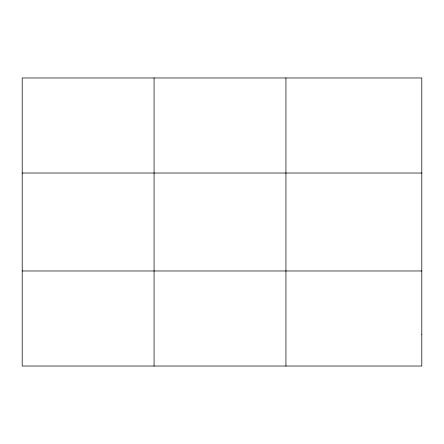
<?xml version="1.0" encoding="UTF-8"?>
<svg xmlns="http://www.w3.org/2000/svg" width="444" height="444" viewBox="0 0 444 444"><rect width="100%" height="100%" fill="white"/><g stroke="black" fill="none" stroke-linecap="round" stroke-linejoin="round"><path stroke-width="0.67" d="M154.068 366.034L154.068 77.966M285.936 366.034L285.936 77.966M22.2 173.027L421.8 173.027M22.2 270.973L421.8 270.973M421.8 334.349L421.8 366.034L22.2 366.034L22.2 77.966L421.8 77.966L421.8 334.349"/></g></svg>
